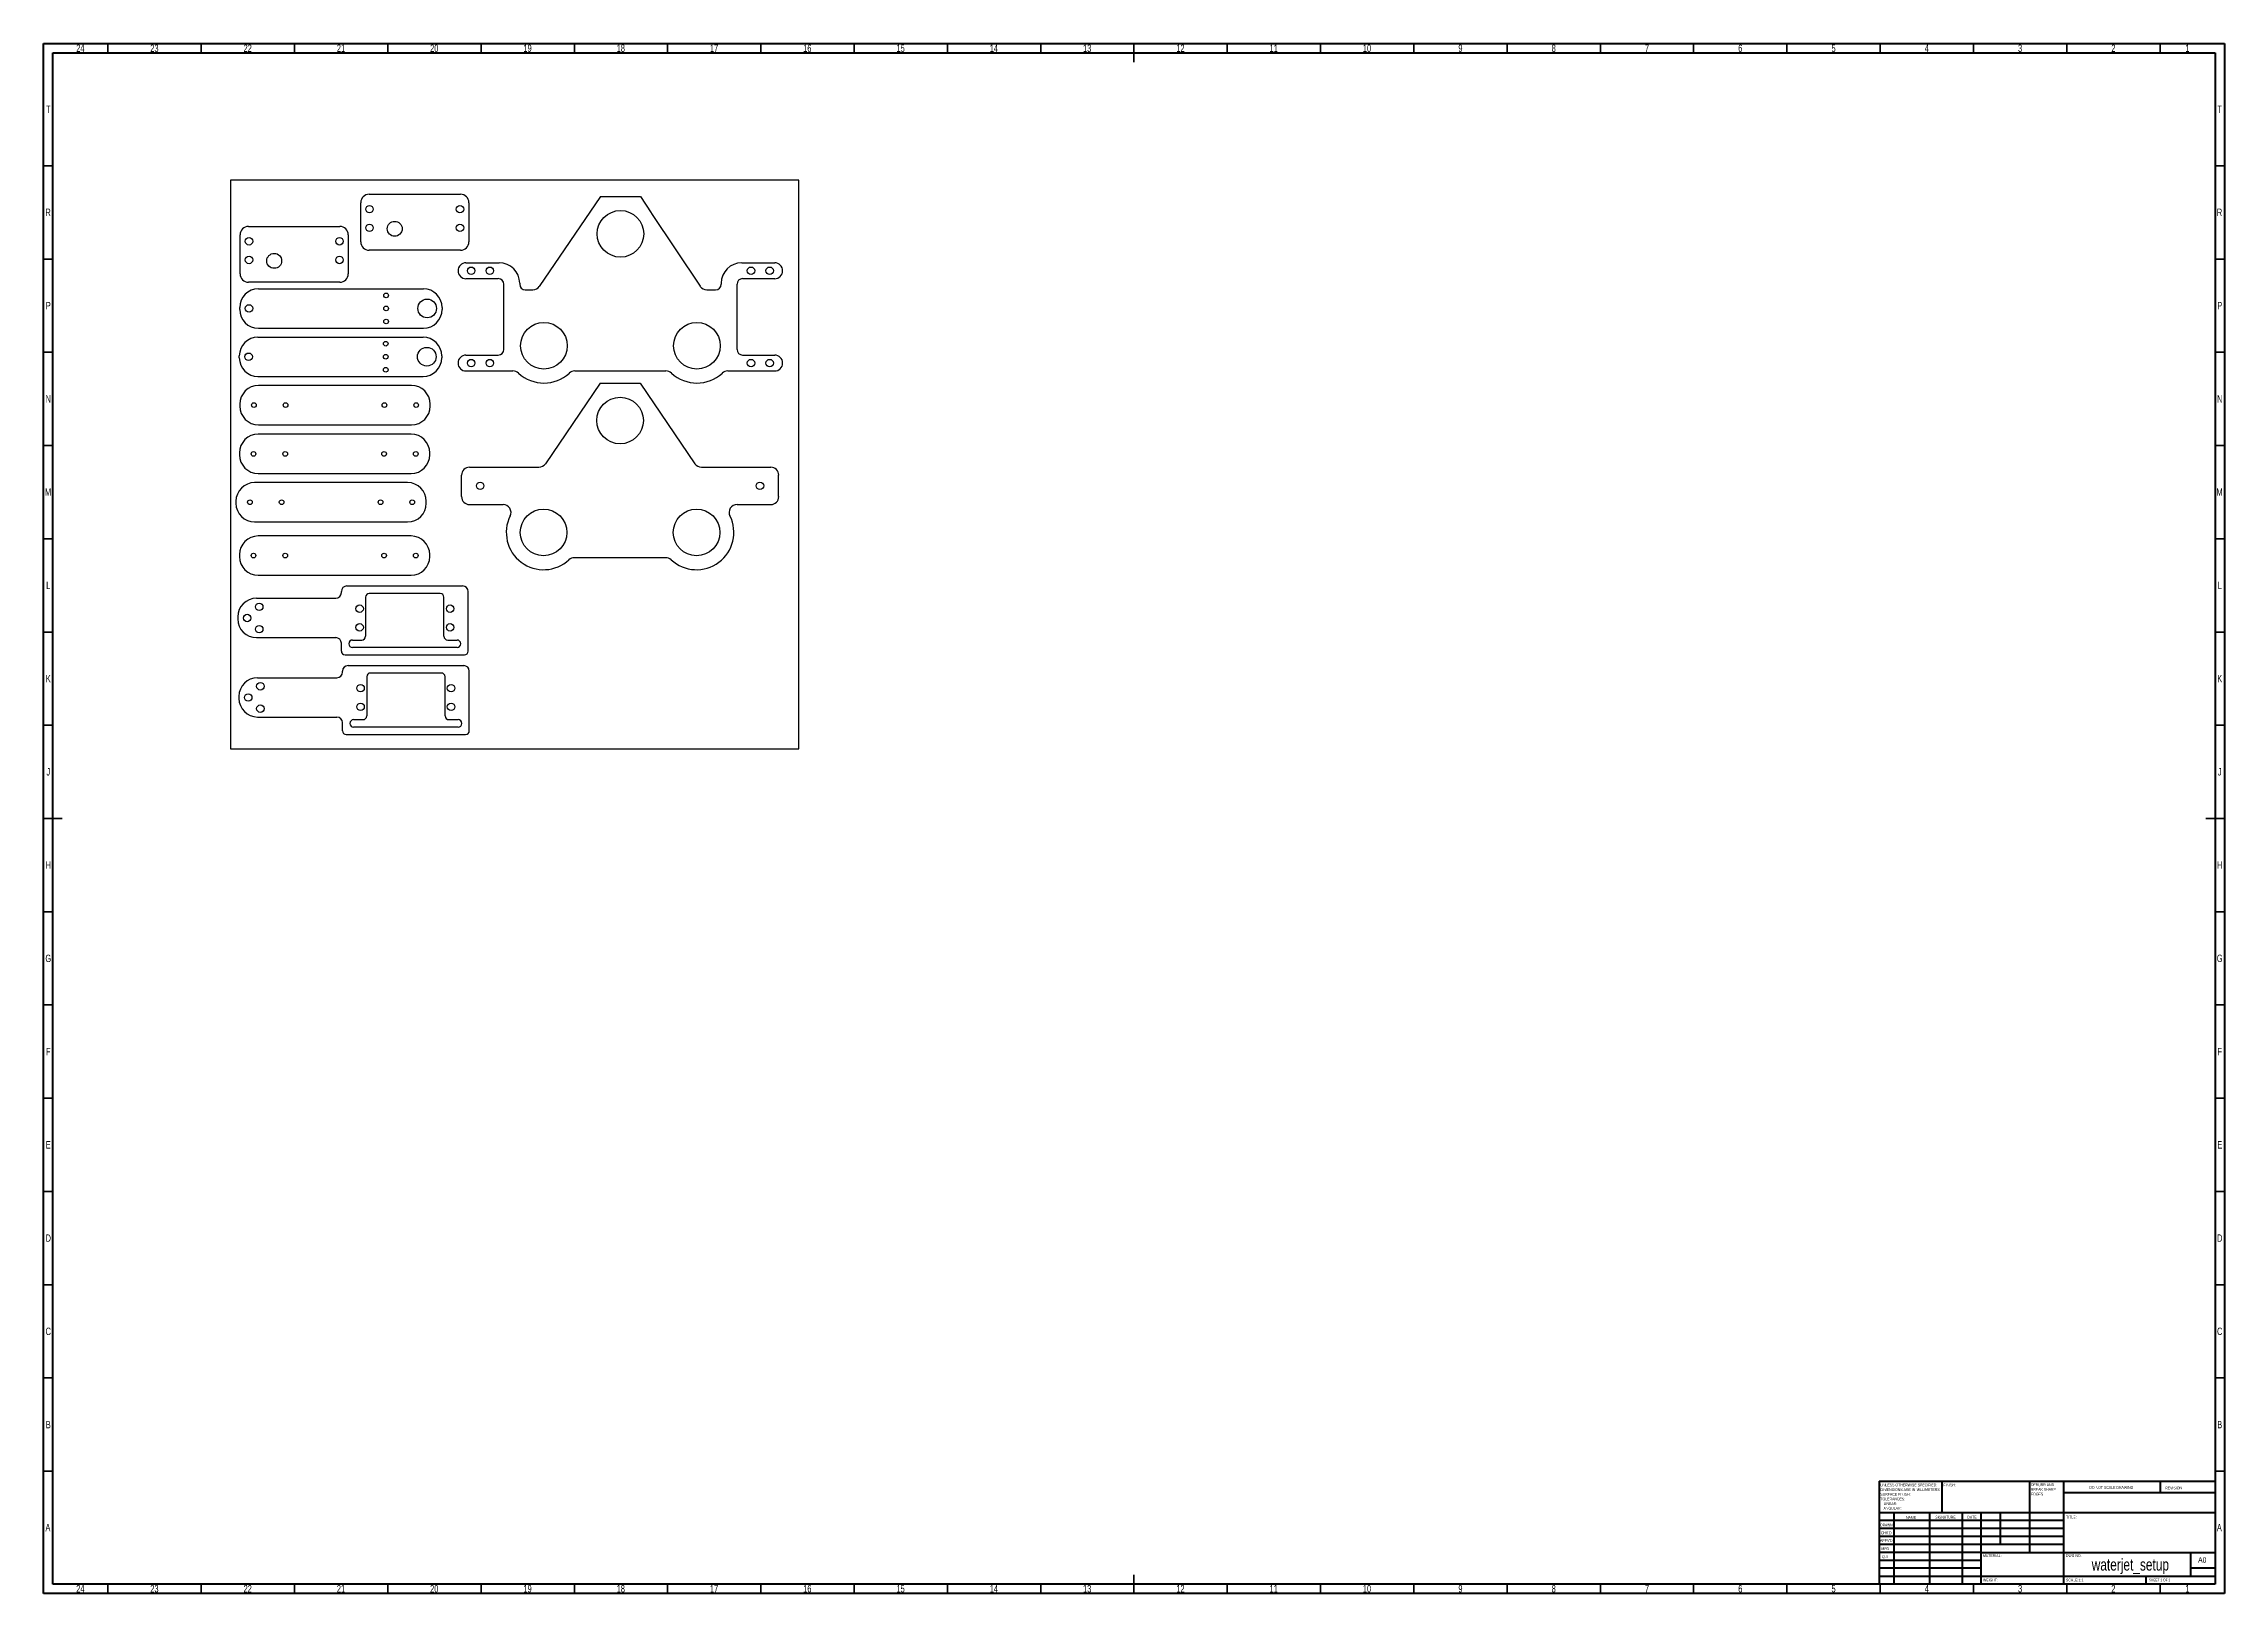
# Model space of a CAD drawing. Header units: millimetres. Extents: x 15 to 1184, y 5 to 836.
import ezdxf

# ---------------------------------------------------------------- set-up
doc = ezdxf.new("R2010")
doc.units = ezdxf.units.MM
doc.styles.add('SLDTEXTSTYLE0', font='TXT', dxfattribs={"width": 0.75})
doc.styles.add('SLDTEXTSTYLE1', font='TXT', dxfattribs={"width": 0.686449})
doc.styles.add('SLDTEXTSTYLE2', font='TXT', dxfattribs={"width": 0.6875})

# ---------------------------------------------------------------- blocks, each defined once
blk = doc.blocks.new('SW_NOTE_0')
at = {"color": 0, "linetype": 'Continuous', "lineweight": 0, "char_height": 1.5, "attachment_point": 1, "style": 'SLDTEXTSTYLE0'}
for s, insert in [('UNLESS OTHERWISE SPECIFIED:', (0, 1.9)), ('TOLERANCES:', (0, -5.6)), ('DIMENSIONS ARE IN MILLIMETERS', (0, -0.6)), ('SURFACE FINISH:', (0, -3.1)), ('ANGULAR:', (1.7, -10.6)), ('LINEAR:', (1.7, -8.1))]:
    blk.add_mtext(s, dxfattribs=dict(at, insert=insert))
blk = doc.blocks.new('SW_NOTE_0_1')
at = {"color": 0, "linetype": 'Continuous', "lineweight": 0, "char_height": 1.5, "attachment_point": 1, "style": 'SLDTEXTSTYLE0'}
for s, insert in [('DEBURR AND', (0, 1.9)), ('BREAK SHARP', (0, -0.6)), ('EDGES', (0, -3.1))]:
    blk.add_mtext(s, dxfattribs=dict(at, insert=insert))

msp = doc.modelspace()

# ---------------------------------------------------------------- linework, layer by layer
at = {"color": 7, "linetype": 'Continuous', "lineweight": 70}
for p, q in [((15, 5), (15, 836)), ((15, 836), (1184, 836)), ((20, 10), (20, 831)), ((20, 831), (1179, 831)), ((1179, 831), (1179, 10)), ((1184, 836), (1184, 5)), ((1184, 5), (15, 5)), ((1179, 10), (20, 10))]:
    msp.add_line(p, q, dxfattribs=at)
at = {"color": 7, "linetype": 'Continuous', "lineweight": 35}
for p, q in [((49.5, 831), (49.5, 836)), ((99.5, 831), (99.5, 836)), ((149.5, 831), (149.5, 836)), ((199.5, 831), (199.5, 836)), ((249.5, 831), (249.5, 836)), ((299.5, 831), (299.5, 836)), ((349.5, 831), (349.5, 836)), ((399.5, 831), (399.5, 836)), ((449.5, 831), (449.5, 836)), ((499.5, 831), (499.5, 836)), ((549.5, 831), (549.5, 836)), ((599.5, 836), (599.5, 826)), ((599.5, 831), (599.5, 836)), ((649.5, 831), (649.5, 836)), ((699.5, 831), (699.5, 836)), ((749.5, 831), (749.5, 836)), ((799.5, 831), (799.5, 836)), ((849.5, 831), (849.5, 836)), ((899.5, 831), (899.5, 836)), ((949.5, 831), (949.5, 836)), ((999.5, 831), (999.5, 836)), ((1049.5, 831), (1049.5, 836)), ((1099.5, 831), (1099.5, 836)), ((1149.5, 831), (1149.5, 836)), ((20, 770.5), (15, 770.5)), ((1179, 770.5), (1184, 770.5)), ((20, 720.5), (15, 720.5)), ((1179, 720.5), (1184, 720.5)), ((20, 670.5), (15, 670.5)), ((1179, 670.5), (1184, 670.5)), ((20, 620.5), (15, 620.5)), ((1179, 620.5), (1184, 620.5)), ((20, 570.5), (15, 570.5)), ((1179, 570.5), (1184, 570.5)), ((20, 520.5), (15, 520.5)), ((1179, 520.5), (1184, 520.5)), ((20, 470.5), (15, 470.5)), ((1179, 470.5), (1184, 470.5)), ((15, 420.5), (25, 420.5)), ((20, 420.5), (15, 420.5)), ((1184, 420.5), (1174, 420.5)), ((1179, 420.5), (1184, 420.5)), ((20, 370.5), (15, 370.5)), ((1179, 370.5), (1184, 370.5)), ((20, 320.5), (15, 320.5)), ((1179, 320.5), (1184, 320.5)), ((20, 270.5), (15, 270.5)), ((1179, 270.5), (1184, 270.5)), ((20, 220.5), (15, 220.5)), ((1179, 220.5), (1184, 220.5)), ((20, 170.5), (15, 170.5)), ((1179, 170.5), (1184, 170.5)), ((20, 120.5), (15, 120.5)), ((1179, 120.5), (1184, 120.5)), ((20, 70.5), (15, 70.5)), ((1179, 70.5), (1184, 70.5)), ((599.5, 5), (599.5, 15)), ((49.5, 10), (49.5, 5)), ((99.5, 10), (99.5, 5)), ((149.5, 10), (149.5, 5)), ((199.5, 10), (199.5, 5)), ((249.5, 10), (249.5, 5)), ((299.5, 10), (299.5, 5)), ((349.5, 10), (349.5, 5)), ((399.5, 10), (399.5, 5)), ((449.5, 10), (449.5, 5)), ((499.5, 10), (499.5, 5)), ((549.5, 10), (549.5, 5)), ((599.5, 10), (599.5, 5)), ((649.5, 10), (649.5, 5)), ((699.5, 10), (699.5, 5)), ((749.5, 10), (749.5, 5)), ((799.5, 10), (799.5, 5)), ((849.5, 10), (849.5, 5)), ((899.5, 10), (899.5, 5)), ((949.5, 10), (949.5, 5)), ((999.5, 10), (999.5, 5)), ((1049.5, 10), (1049.5, 5)), ((1099.5, 10), (1099.5, 5)), ((1149.5, 10), (1149.5, 5))]:
    msp.add_line(p, q, dxfattribs=at)
at = {"color": 7, "linetype": 'Continuous', "lineweight": 25}
for p, q in [((419.9, 762.7), (115.1, 762.7)), ((115.1, 762.7), (115.1, 457.9)), ((419.9, 457.9), (419.9, 762.7)), ((185, 729.7), (185, 750.7)), ((189.5, 755.2), (238.5, 755.2)), ((243, 750.7), (243, 729.7)), ((313.6, 754), (280.7, 705.8)), ((313.6, 754), (334.9, 754)), ((334.9, 754), (340.7, 745.2)), ((124.8, 738), (173.8, 738)), ((340.9, 744.9), (366.9, 705.9)), ((120.3, 712.5), (120.3, 733.5)), ((178.3, 733.5), (178.3, 712.5)), ((238.5, 725.2), (189.5, 725.2)), ((241.4, 718.5), (259.2, 718.5)), ((389.2, 718.5), (406.9, 718.5)), ((173.8, 708), (124.8, 708)), ((130.1, 704.5), (218.6, 704.5)), ((241.4, 710), (258.7, 710)), ((261.7, 672), (261.7, 707)), ((270.2, 707.5), (270.2, 707)), ((273.2, 704), (277.2, 704)), ((370.5, 704), (375.2, 704)), ((378.2, 707.5), (378.2, 707)), ((386.7, 672), (386.7, 707)), ((389.7, 710), (406.9, 710)), ((120.1, 693.4), (120.1, 694.5)), ((228.6, 694.5), (228.6, 693.4)), ((129.9, 678.6), (218.4, 678.6)), ((130.1, 683.4), (218.6, 683.4)), ((119.9, 667.5), (119.9, 668.6)), ((228.4, 668.6), (228.4, 667.5)), ((241.4, 669), (258.7, 669)), ((389.7, 669), (406.9, 669)), ((129.9, 657.5), (218.4, 657.5)), ((241.4, 660.5), (266.6, 660.5)), ((299.7, 660.5), (348.6, 660.5)), ((381.7, 660.5), (406.9, 660.5)), ((212.2, 652.7), (130.2, 652.7)), ((313.4, 653.9), (284, 610.7)), ((313.4, 653.9), (334.8, 653.9)), ((334.8, 653.9), (364.1, 610.7)), ((120.2, 642.7), (120.2, 641.6)), ((130.2, 631.6), (212.2, 631.6)), ((222.2, 641.6), (222.2, 642.7)), ((212, 626.6), (130, 626.6)), ((120, 616.6), (120, 615.5)), ((222, 615.5), (222, 616.6)), ((243.3, 608.9), (280.5, 608.9)), ((367.6, 608.9), (404.8, 608.9)), ((210.1, 600.6), (128.1, 600.6)), ((130, 605.5), (212, 605.5)), ((239, 593.1), (239, 604.6)), ((409, 593.1), (409, 604.6)), ((118.1, 590.6), (118.1, 589.5)), ((220.1, 589.5), (220.1, 590.6)), ((243.3, 588.9), (261.3, 588.9)), ((386.7, 588.9), (404.8, 588.9)), ((128.1, 579.5), (210.1, 579.5)), ((120, 562), (120, 560.9)), ((212, 572), (130, 572)), ((222, 560.9), (222, 562)), ((130, 550.9), (212, 550.9)), ((299.5, 560.4), (348.5, 560.4)), ((129.1, 538.6), (171.6, 538.6)), ((174.6, 541.6), (174.6, 542.2)), ((177.6, 545.2), (239.6, 545.2)), ((187.6, 539.2), (187.6, 518.2)), ((227.6, 541.2), (189.6, 541.2)), ((229.6, 518.2), (229.6, 539.2)), ((242.6, 510.2), (242.6, 542.2)), ((119.1, 528.6), (119.1, 527.5)), ((129.1, 517.5), (171.6, 517.5)), ((174.6, 510.2), (174.6, 514.5)), ((180.6, 516.2), (185.6, 516.2)), ((231.6, 516.2), (236.6, 516.2)), ((176.6, 508.2), (240.6, 508.2)), ((236.6, 512.2), (180.6, 512.2)), ((129.7, 496), (172.2, 496)), ((175.2, 499), (175.2, 499.5)), ((178.2, 502.5), (240.2, 502.5)), ((188.2, 496.5), (188.2, 475.5)), ((228.2, 498.5), (190.2, 498.5)), ((230.2, 475.5), (230.2, 496.5)), ((243.2, 467.5), (243.2, 499.5)), ((119.7, 486), (119.7, 484.9)), ((129.7, 474.9), (172.2, 474.9)), ((175.2, 467.5), (175.2, 471.9)), ((181.2, 473.5), (186.2, 473.5)), ((237.2, 469.5), (181.2, 469.5)), ((232.2, 473.5), (237.2, 473.5)), ((115.1, 457.9), (419.9, 457.9)), ((177.2, 465.5), (241.2, 465.5))]:
    msp.add_line(p, q, dxfattribs=at)
at = {"color": 7, "linetype": 'Continuous', "lineweight": 50}
for p, q in [((999, 65.2), (1179, 65.2)), ((999, 65.2), (999, 10)), ((1032.8, 48.2), (1032.8, 65.2)), ((1079.6, 65.2), (1079.6, 27)), ((1097.8, 65.2), (1097.8, 10)), ((1179, 58.9), (1097.8, 58.9)), ((1149.8, 58.9), (1149.8, 65.2)), ((1179, 48.2), (999, 48.2)), ((1006.8, 48.2), (1006.8, 10)), ((1026, 48.2), (1026, 10)), ((1043.4, 48.2), (1043.4, 10)), ((1053.6, 10), (1053.6, 48.2)), ((1064, 31.2), (1064, 48.2)), ((1097.8, 44), (999, 44)), ((1097.8, 39.8), (999, 39.8)), ((1097.8, 35.5), (999, 35.5)), ((1097.8, 31.2), (999, 31.2)), ((1053.6, 27), (999, 27)), ((1053.6, 27), (1179, 27)), ((1166, 14.2), (1166, 27)), ((1053.6, 22.7), (999, 22.7)), ((1053.6, 18.5), (999, 18.5)), ((999, 14.2), (1179, 14.2)), ((1142, 10), (1142, 14.2)), ((1179, 18.5), (1166, 18.5))]:
    msp.add_line(p, q, dxfattribs=at)
at = {"color": 7, "linetype": 'Continuous', "lineweight": 25}
for centre, radius in [((189.7, 747.2), 2), ((238.2, 747.2), 2), ((189.7, 737.2), 2), ((203.2, 736.7), 4), ((238.2, 737.2), 2), ((324.2, 734), 12.5), ((125.1, 730), 2), ((173.6, 730), 2), ((125.1, 720), 2), ((138.6, 719.5), 4), ((173.6, 720), 2), ((244.2, 714.2), 2), ((254.2, 714.2), 2), ((394.2, 714.2), 2), ((404.2, 714.2), 2), ((198.6, 701), 1.25), ((125.1, 694), 2), ((198.6, 694), 1.25), ((220.6, 694), 5), ((198.6, 687), 1.25), ((283.2, 674), 12.5), ((365.2, 674), 12.5), ((124.9, 668.1), 2), ((198.4, 675.1), 1.25), ((198.4, 668.1), 1.25), ((220.4, 668.1), 5), ((244.2, 664.7), 2), ((254.2, 664.7), 2), ((394.2, 664.7), 2), ((404.2, 664.7), 2), ((198.4, 661.1), 1.25), ((127.7, 642.2), 1.25), ((144.7, 642.2), 1.25), ((197.7, 642.2), 1.25), ((214.7, 642.2), 1.25), ((324, 633.9), 12.5), ((127.5, 616), 1.25), ((144.5, 616), 1.25), ((197.5, 616), 1.25), ((214.5, 616), 1.25), ((249, 598.9), 2), ((399, 598.9), 2), ((125.6, 590.1), 1.25), ((142.6, 590.1), 1.25), ((195.6, 590.1), 1.25), ((212.6, 590.1), 1.25), ((283, 573.9), 12.5), ((365, 573.9), 12.5), ((127.5, 561.5), 1.25), ((144.5, 561.5), 1.25), ((197.5, 561.5), 1.25), ((214.5, 561.5), 1.25), ((124.1, 528), 2), ((130.6, 534), 2), ((184.4, 533), 2), ((232.9, 533), 2), ((130.6, 522), 2), ((184.4, 523), 2), ((232.9, 523), 2), ((131.2, 491.4), 2), ((184.9, 490.4), 2), ((233.4, 490.4), 2), ((124.7, 485.4), 2), ((131.2, 479.4), 2), ((184.9, 480.4), 2), ((233.4, 480.4), 2)]:
    msp.add_circle(centre, radius, dxfattribs=at)
for centre, radius, start, end in [((189.5, 750.7), 4.5, 90, 180), ((238.5, 750.7), 4.5, 0, 90), ((124.8, 733.5), 4.5, 90, 180), ((173.8, 733.5), 4.5, 0, 90), ((324.2, 734), 20, 33.011, 34.3461), ((189.5, 729.7), 4.5, 180, 270), ((238.5, 729.7), 4.5, 270, 0), ((241.4, 714.2), 4.25, 90, 180), ((241.4, 714.2), 4.25, 180, 270), ((259.2, 707.5), 11, 0, 90), ((389.2, 707.5), 11, 90, 180), ((406.9, 714.2), 4.25, 0, 90), ((406.9, 714.2), 4.25, 270, 0), ((130.1, 694.5), 10, 90, 180), ((124.8, 712.5), 4.5, 180, 270), ((173.8, 712.5), 4.5, 270, 0), ((218.6, 694.5), 10, 0, 90), ((258.7, 707), 3, 0, 90), ((273.2, 707), 3, 180, 270), ((277.2, 708.2), 4.25, 270, 325.6539), ((370.5, 708.2), 4.25, 213.6785, 270), ((375.2, 707), 3, 270, 0), ((389.7, 707), 3, 90, 180), ((130.1, 693.4), 10, 180, 270), ((218.6, 693.4), 10, 270, 0), ((129.9, 668.6), 10, 90, 180), ((218.4, 668.6), 10, 0, 90), ((129.9, 667.5), 10, 180, 270), ((218.4, 667.5), 10, 270, 0), ((241.4, 664.7), 4.25, 90, 180), ((258.7, 672), 3, 270, 0), ((389.7, 672), 3, 180, 270), ((406.9, 664.7), 4.25, 0, 90), ((241.4, 664.7), 4.25, 180, 270), ((266.6, 656.2), 4.25, 47.0509, 90), ((283.2, 674), 20, 227.0509, 312.9491), ((299.7, 656.2), 4.25, 90, 132.9491), ((348.6, 656.2), 4.25, 47.0509, 90), ((365.2, 674), 20, 227.0509, 312.9491), ((381.7, 656.2), 4.25, 90, 132.9491), ((406.9, 664.7), 4.25, 270, 0), ((130.2, 642.7), 10, 90, 180), ((212.2, 642.7), 10, 0, 90), ((130.2, 641.6), 10, 180, 270), ((212.2, 641.6), 10, 270, 0), ((130, 616.6), 10, 90, 180), ((212, 616.6), 10, 0, 90), ((130, 615.5), 10, 180, 270), ((212, 615.5), 10, 270, 0), ((243.3, 604.6), 4.25, 90, 180), ((280.5, 613.1), 4.25, 270, 325.6539), ((367.6, 613.1), 4.25, 214.2033, 270), ((404.8, 604.6), 4.25, 0, 90), ((128.1, 590.6), 10, 90, 180), ((210.1, 590.6), 10, 0, 90), ((128.1, 589.5), 10, 180, 270), ((210.1, 589.5), 10, 270, 0), ((243.3, 593.1), 4.25, 180, 270), ((261.3, 584.6), 4.25, 333.6854, 90), ((386.7, 584.6), 4.25, 90, 206.3146), ((404.8, 593.1), 4.25, 270, 0), ((283, 573.9), 20, 153.6854, 312.9491), ((365, 573.9), 20, 227.0509, 26.3146), ((130, 562), 10, 90, 180), ((212, 562), 10, 0, 90), ((130, 560.9), 10, 180, 270), ((212, 560.9), 10, 270, 0), ((299.5, 556.1), 4.25, 90, 132.9491), ((348.5, 556.1), 4.25, 47.0509, 90), ((129.1, 528.6), 10, 90, 180), ((171.6, 541.6), 3, 270, 0), ((177.6, 542.2), 3, 90, 180), ((189.6, 539.2), 2, 90, 180), ((227.6, 539.2), 2, 0, 90), ((239.6, 542.2), 3, 0, 90), ((129.1, 527.5), 10, 180, 270), ((171.6, 514.5), 3, 0, 90), ((180.6, 514.2), 2, 90, 180), ((185.6, 518.2), 2, 270, 0), ((231.6, 518.2), 2, 180, 270), ((236.6, 514.2), 2, 0, 90), ((176.6, 510.2), 2, 180, 270), ((180.6, 514.2), 2, 180, 270), ((236.6, 514.2), 2, 270, 0), ((240.6, 510.2), 2, 270, 0), ((129.7, 486), 10, 90, 180), ((172.2, 499), 3, 270, 0), ((178.2, 499.5), 3, 90, 180), ((190.2, 496.5), 2, 90, 180), ((228.2, 496.5), 2, 0, 90), ((240.2, 499.5), 3, 0, 90), ((129.7, 484.9), 10, 180, 270), ((172.2, 471.9), 3, 0, 90), ((181.2, 471.5), 2, 90, 180), ((181.2, 471.5), 2, 180, 270), ((186.2, 475.5), 2, 270, 0), ((232.2, 475.5), 2, 180, 270), ((237.2, 471.5), 2, 0, 90), ((237.2, 471.5), 2, 270, 0), ((177.2, 467.5), 2, 180, 270), ((241.2, 467.5), 2, 270, 0)]:
    msp.add_arc(centre, radius, start, end, dxfattribs=at)

# ---------------------------------------------------------------- block references
at = {"color": 7, "linetype": 'Continuous', "lineweight": 0}
for name, p in [('SW_NOTE_0', (999.6, 62)), ('SW_NOTE_0_1', (1080.3, 62.1))]:
    msp.add_blockref(name, p, dxfattribs=at)

# ---------------------------------------------------------------- texts
for s, insert, char_height, attachment_point, style in [('24', (34.7, 835.5), 3.97, 2, 'SLDTEXTSTYLE0'), ('23', (74.4, 835.5), 3.97, 2, 'SLDTEXTSTYLE0'), ('22', (124.4, 835.5), 3.97, 2, 'SLDTEXTSTYLE0'), ('21', (174.4, 835.5), 3.97, 2, 'SLDTEXTSTYLE0'), ('20', (224.4, 835.5), 3.97, 2, 'SLDTEXTSTYLE0'), ('19', (274.4, 835.5), 3.97, 2, 'SLDTEXTSTYLE0'), ('18', (324.4, 835.5), 3.97, 2, 'SLDTEXTSTYLE0'), ('17', (374.4, 835.5), 3.97, 2, 'SLDTEXTSTYLE0'), ('16', (424.4, 835.5), 3.97, 2, 'SLDTEXTSTYLE0'), ('15', (474.4, 835.5), 3.97, 2, 'SLDTEXTSTYLE0'), ('14', (524.4, 835.5), 3.97, 2, 'SLDTEXTSTYLE0'), ('13', (574.4, 835.5), 3.97, 2, 'SLDTEXTSTYLE0'), ('12', (624.4, 835.5), 3.97, 2, 'SLDTEXTSTYLE0'), ('11', (674.4, 835.5), 3.97, 2, 'SLDTEXTSTYLE0'), ('10', (724.4, 835.5), 3.97, 2, 'SLDTEXTSTYLE0'), ('9', (774.5, 835.5), 3.97, 2, 'SLDTEXTSTYLE0'), ('8', (824.5, 835.5), 3.97, 2, 'SLDTEXTSTYLE0'), ('7', (874.5, 835.5), 3.97, 2, 'SLDTEXTSTYLE0'), ('6', (924.5, 835.5), 3.97, 2, 'SLDTEXTSTYLE0'), ('5', (974.5, 835.5), 3.97, 2, 'SLDTEXTSTYLE0'), ('4', (1024.5, 835.5), 3.97, 2, 'SLDTEXTSTYLE0'), ('3', (1074.5, 835.5), 3.97, 2, 'SLDTEXTSTYLE0'), ('2', (1124.5, 835.5), 3.97, 2, 'SLDTEXTSTYLE0'), ('1', (1164.2, 835.5), 3.97, 2, 'SLDTEXTSTYLE0'), ('T', (17.5, 802.8), 3.97, 2, 'SLDTEXTSTYLE0'), ('T', (1181.5, 802.8), 3.97, 2, 'SLDTEXTSTYLE0'), ('R', (17.4, 747.5), 3.97, 2, 'SLDTEXTSTYLE0'), ('R', (1181.4, 747.5), 3.97, 2, 'SLDTEXTSTYLE0'), ('P', (17.5, 697.5), 3.97, 2, 'SLDTEXTSTYLE0'), ('P', (1181.5, 697.5), 3.97, 2, 'SLDTEXTSTYLE0'), ('N', (17.5, 647.5), 3.97, 2, 'SLDTEXTSTYLE0'), ('N', (1181.5, 647.5), 3.97, 2, 'SLDTEXTSTYLE0'), ('M', (17.4, 597.5), 3.97, 2, 'SLDTEXTSTYLE0'), ('M', (1181.4, 597.5), 3.97, 2, 'SLDTEXTSTYLE0'), ('L', (17.5, 547.5), 3.97, 2, 'SLDTEXTSTYLE0'), ('L', (1181.5, 547.5), 3.97, 2, 'SLDTEXTSTYLE0'), ('K', (17.5, 497.5), 3.97, 2, 'SLDTEXTSTYLE0'), ('K', (1181.5, 497.5), 3.97, 2, 'SLDTEXTSTYLE0'), ('J', (17.5, 447.5), 3.97, 2, 'SLDTEXTSTYLE0'), ('J', (1181.5, 447.5), 3.97, 2, 'SLDTEXTSTYLE0'), ('H', (17.5, 397.5), 3.97, 2, 'SLDTEXTSTYLE0'), ('H', (1181.5, 397.5), 3.97, 2, 'SLDTEXTSTYLE0'), ('G', (17.5, 347.5), 3.97, 2, 'SLDTEXTSTYLE0'), ('G', (1181.5, 347.5), 3.97, 2, 'SLDTEXTSTYLE0'), ('F', (17.5, 297.5), 3.97, 2, 'SLDTEXTSTYLE0'), ('F', (1181.5, 297.5), 3.97, 2, 'SLDTEXTSTYLE0'), ('E', (17.5, 247.5), 3.97, 2, 'SLDTEXTSTYLE0'), ('E', (1181.5, 247.5), 3.97, 2, 'SLDTEXTSTYLE0'), ('D', (17.5, 197.5), 3.97, 2, 'SLDTEXTSTYLE0'), ('D', (1181.5, 197.5), 3.97, 2, 'SLDTEXTSTYLE0'), ('C', (17.5, 147.5), 3.97, 2, 'SLDTEXTSTYLE0'), ('C', (1181.5, 147.5), 3.97, 2, 'SLDTEXTSTYLE0'), ('B', (17.5, 97.5), 3.97, 2, 'SLDTEXTSTYLE0'), ('B', (1181.5, 97.5), 3.97, 2, 'SLDTEXTSTYLE0'), ('FINISH:', (1033.4, 63.9), 1.5, 1, 'SLDTEXTSTYLE0'), ('DO NOT SCALE DRAWING', (1111.6, 62.5), 1.5, 1, 'SLDTEXTSTYLE0'), ('REVISION', (1152.3, 62.3), 1.5, 1, 'SLDTEXTSTYLE0'), ('A', (17.3, 42.3), 3.97, 2, 'SLDTEXTSTYLE0'), ('DRAWN', (999.6, 42.4), 1.5, 1, 'SLDTEXTSTYLE1'), ("CHK'D", (999.9, 38.2), 1.5, 1, 'SLDTEXTSTYLE0'), ('NAME', (1013.3, 46.5), 1.5, 1, 'SLDTEXTSTYLE0'), ('SIGNATURE', (1029, 46.6), 1.5, 1, 'SLDTEXTSTYLE0'), ('DATE', (1046.2, 46.6), 1.5, 1, 'SLDTEXTSTYLE0'), ('TITLE:', (1099.1, 46.6), 1.5, 1, 'SLDTEXTSTYLE0'), ('A', (1181.3, 42.3), 3.97, 2, 'SLDTEXTSTYLE0'), ("APPV'D", (999.4, 34.1), 1.5, 1, 'SLDTEXTSTYLE0'), ('MFG', (1000.1, 29.7), 1.5, 1, 'SLDTEXTSTYLE0'), ('Q.A', (1000.5, 25.5), 1.5, 1, 'SLDTEXTSTYLE0'), ('MATERIAL:', (1054.6, 26), 1.5, 1, 'SLDTEXTSTYLE0'), ('DWG NO.', (1099, 26), 1.5, 1, 'SLDTEXTSTYLE0'), ('waterjet_setup', (1133.6, 23.6), 6.35, 2, 'SLDTEXTSTYLE0'), ('A0', (1169.9, 24.4), 2.91, 1, 'SLDTEXTSTYLE0'), ('WEIGHT:', (1054.6, 12.9), 1.5, 1, 'SLDTEXTSTYLE0'), ('SCALE:1:1', (1099.1, 12.9), 1.5, 1, 'SLDTEXTSTYLE0'), ('SHEET 1 OF 1', (1143.5, 12.9), 1.5, 1, 'SLDTEXTSTYLE2'), ('24', (34.7, 9.5), 3.97, 2, 'SLDTEXTSTYLE0'), ('23', (74.4, 9.5), 3.97, 2, 'SLDTEXTSTYLE0'), ('22', (124.4, 9.5), 3.97, 2, 'SLDTEXTSTYLE0'), ('21', (174.4, 9.5), 3.97, 2, 'SLDTEXTSTYLE0'), ('20', (224.4, 9.5), 3.97, 2, 'SLDTEXTSTYLE0'), ('19', (274.4, 9.5), 3.97, 2, 'SLDTEXTSTYLE0'), ('18', (324.4, 9.5), 3.97, 2, 'SLDTEXTSTYLE0'), ('17', (374.4, 9.5), 3.97, 2, 'SLDTEXTSTYLE0'), ('16', (424.4, 9.5), 3.97, 2, 'SLDTEXTSTYLE0'), ('15', (474.4, 9.5), 3.97, 2, 'SLDTEXTSTYLE0'), ('14', (524.4, 9.5), 3.97, 2, 'SLDTEXTSTYLE0'), ('13', (574.4, 9.5), 3.97, 2, 'SLDTEXTSTYLE0'), ('12', (624.4, 9.5), 3.97, 2, 'SLDTEXTSTYLE0'), ('11', (674.4, 9.5), 3.97, 2, 'SLDTEXTSTYLE0'), ('10', (724.4, 9.5), 3.97, 2, 'SLDTEXTSTYLE0'), ('9', (774.5, 9.5), 3.97, 2, 'SLDTEXTSTYLE0'), ('8', (824.5, 9.5), 3.97, 2, 'SLDTEXTSTYLE0'), ('7', (874.5, 9.5), 3.97, 2, 'SLDTEXTSTYLE0'), ('6', (924.5, 9.5), 3.97, 2, 'SLDTEXTSTYLE0'), ('5', (974.5, 9.5), 3.97, 2, 'SLDTEXTSTYLE0'), ('4', (1024.5, 9.5), 3.97, 2, 'SLDTEXTSTYLE0'), ('3', (1074.5, 9.5), 3.97, 2, 'SLDTEXTSTYLE0'), ('2', (1124.5, 9.5), 3.97, 2, 'SLDTEXTSTYLE0'), ('1', (1164.2, 9.5), 3.97, 2, 'SLDTEXTSTYLE0')]:
    msp.add_mtext(s, dxfattribs=dict(at, insert=insert, char_height=char_height, attachment_point=attachment_point, style=style))

doc.saveas('drawing.dxf')
